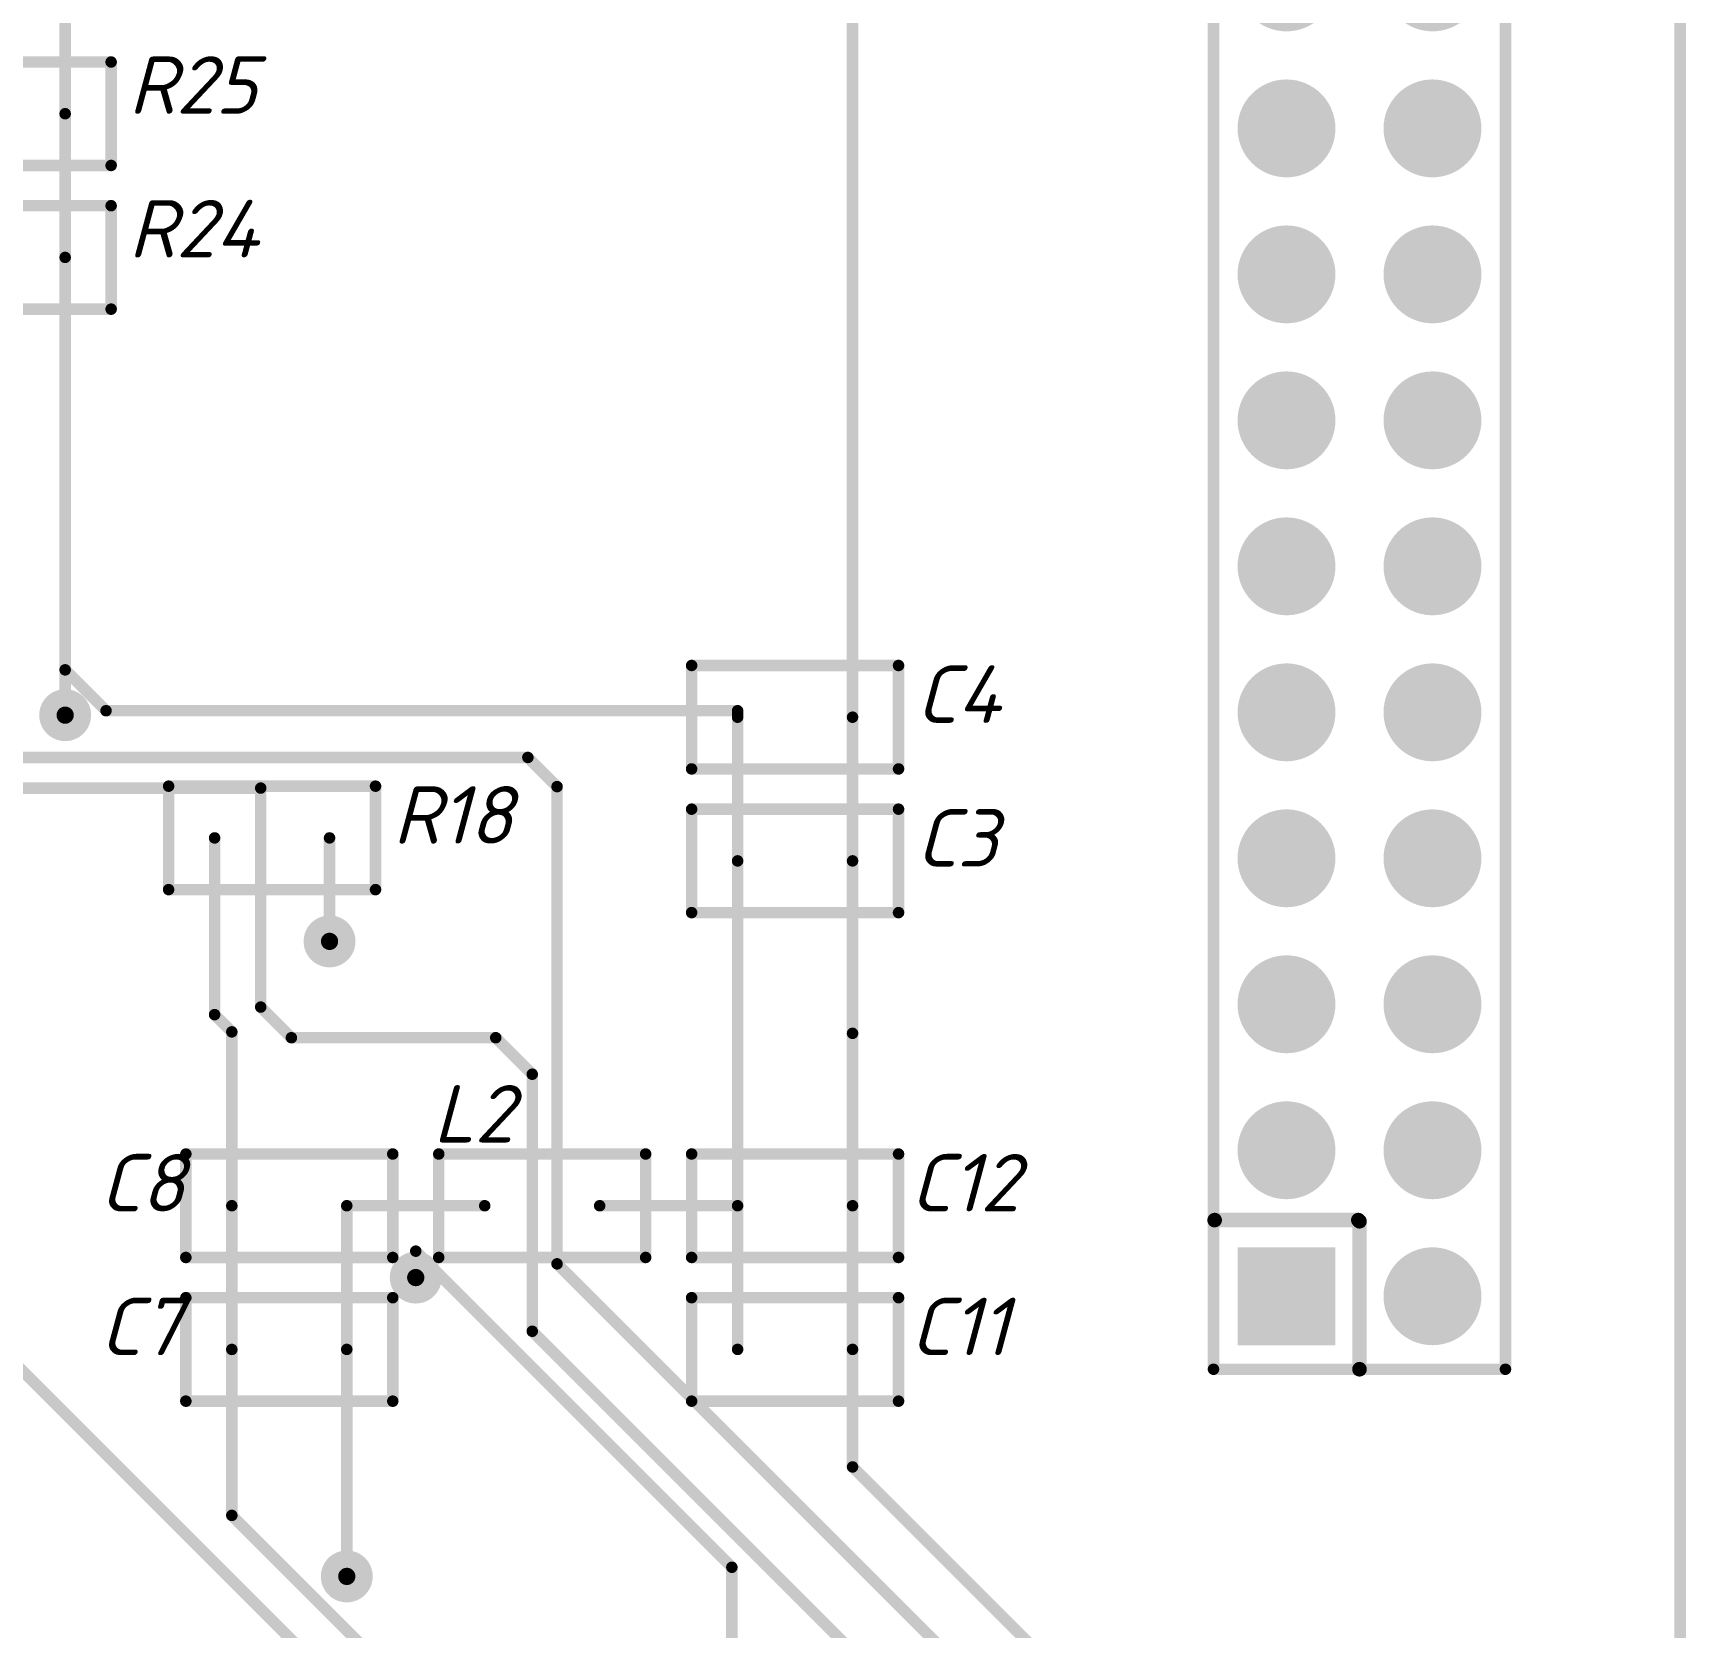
# Model space of a CAD drawing. Header units: millimetres. Extents: x -578 to 740, y 82 to 629.
# Drawn here: x 80.4 to 137.9, y 335.8 to 391.3 of the extents above; entities that cross this region are included whole.
import ezdxf

# ---------------------------------------------------------------- set-up
doc = ezdxf.new("R2010")
doc.units = ezdxf.units.MM
doc.header["$LTSCALE"] = 0.5
doc.layers.get('0').update_dxf_attribs({"lineweight": 60})
for name, color, linetype in [('BottomLayer', 5, 'Continuous'), ('BottomOverlay', 54, 'Continuous'), ('BottomSolder', 6, 'Continuous'), ('MultiLayer', 9, 'Continuous'), ('PadHoleLayer', 156, 'Continuous'), ('TopOverlay', 2, 'Continuous')]:
    doc.layers.add(name, color=color, linetype=linetype)
doc.styles.get("Standard").update_dxf_attribs({"font": 'isocpeui.ttf', "width": 0.9})

# ---------------------------------------------------------------- blocks, each defined once
blk = doc.blocks.new('CH0805R_20')
at = {"layer": 'TopOverlay', "color": 7, "const_width": 0.1999996}
for points in [[(-1.80001672, -0.89998296), (-1.80001672, 0.9000134399999999)], [(-1.80001672, 0.9000134399999999), (1.79997608, 0.9000134399999999)], [(1.79997608, -0.89998296), (1.79997608, 0.9000134399999999)], [(-1.80001672, -0.89998296), (1.79997608, -0.89998296)]]:
    blk.add_lwpolyline(points, dxfattribs=at)
at = {"layer": 'TopOverlay', "color": 7, "const_width": 0.0999998}
for points in [[(-1.85001662, 0.9000134399999999, 1), (-1.75001682, 0.9000134399999999, 1)], [(-1.85001662, 0.9000134399999999, 1), (-1.75001682, 0.9000134399999999, 1)], [(1.74997618, 0.9000134399999999, 1), (1.84997598, 0.9000134399999999, 1)], [(1.74997618, 0.9000134399999999, 1), (1.84997598, 0.9000134399999999, 1)], [(-1.85001662, -0.89998296, 1), (-1.75001682, -0.89998296, 1)], [(-1.85001662, -0.89998296, 1), (-1.75001682, -0.89998296, 1)], [(1.74997618, -0.89998296, 1), (1.84997598, -0.89998296, 1)], [(1.74997618, -0.89998296, 1), (1.84997598, -0.89998296, 1)]]:
    blk.add_lwpolyline(points, format="xyb", close=True, dxfattribs=at)
blk = doc.blocks.new('CH0805R_21')
at = {"layer": 'TopOverlay', "const_width": 0.1999996}
for points in [[(-1.80001672, -0.90000328), (-1.80001672, 0.89999312)], [(-1.80001672, 0.89999312), (1.79997608, 0.89999312)], [(1.79997608, -0.90000328), (1.79997608, 0.89999312)], [(-1.80001672, -0.90000328), (1.79997608, -0.90000328)]]:
    blk.add_lwpolyline(points, dxfattribs=at)
at = {"layer": 'TopOverlay', "const_width": 0.0999998}
for points in [[(-1.85001662, 0.89999312, 1), (-1.75001682, 0.89999312, 1)], [(-1.85001662, 0.89999312, 1), (-1.75001682, 0.89999312, 1)], [(1.74997618, 0.89999312, 1), (1.84997598, 0.89999312, 1)], [(1.74997618, 0.89999312, 1), (1.84997598, 0.89999312, 1)], [(-1.85001662, -0.90000328, 1), (-1.75001682, -0.90000328, 1)], [(-1.85001662, -0.90000328, 1), (-1.75001682, -0.90000328, 1)], [(1.74997618, -0.90000328, 1), (1.84997598, -0.90000328, 1)], [(1.74997618, -0.90000328, 1), (1.84997598, -0.90000328, 1)]]:
    blk.add_lwpolyline(points, format="xyb", close=True, dxfattribs=at)
blk = doc.blocks.new('CH0805R_27')
at = {"layer": 'TopOverlay', "const_width": 0.1999996}
for points in [[(-1.79997354, -0.90000836), (-1.79997354, 0.89998804)], [(-1.79997354, 0.89998804), (1.80001926, 0.89998804)], [(1.80001926, -0.90000836), (1.80001926, 0.89998804)], [(-1.79997354, -0.90000836), (1.80001926, -0.90000836)]]:
    blk.add_lwpolyline(points, dxfattribs=at)
at = {"layer": 'TopOverlay', "const_width": 0.0999998}
for points in [[(-1.84997344, 0.89998804, 1), (-1.74997364, 0.89998804, 1)], [(-1.84997344, 0.89998804, 1), (-1.74997364, 0.89998804, 1)], [(1.75001936, 0.89998804, 1), (1.85001916, 0.89998804, 1)], [(1.75001936, 0.89998804, 1), (1.85001916, 0.89998804, 1)], [(-1.84997344, -0.90000836, 1), (-1.74997364, -0.90000836, 1)], [(-1.84997344, -0.90000836, 1), (-1.74997364, -0.90000836, 1)], [(1.75001936, -0.90000836, 1), (1.85001916, -0.90000836, 1)], [(1.75001936, -0.90000836, 1), (1.85001916, -0.90000836, 1)]]:
    blk.add_lwpolyline(points, format="xyb", close=True, dxfattribs=at)
blk = doc.blocks.new('CH0805L_45')
at = {"layer": 'TopOverlay', "const_width": 0.1999996}
for points in [[(-1.7999837, 0.89999566), (-1.7999837, -0.90000074)], [(1.8000091, 0.89999566), (-1.7999837, 0.89999566)], [(1.8000091, 0.89999566), (1.8000091, -0.90000074)], [(1.8000091, -0.90000074), (-1.7999837, -0.90000074)]]:
    blk.add_lwpolyline(points, dxfattribs=at)
at = {"layer": 'TopOverlay', "const_width": 0.0999998}
for points in [[(-1.8499836, 0.89999566, 1), (-1.7499838, 0.89999566, 1)], [(-1.8499836, 0.89999566, 1), (-1.7499838, 0.89999566, 1)], [(1.7500092, 0.89999566, 1), (1.850009, 0.89999566, 1)], [(1.7500092, 0.89999566, 1), (1.850009, 0.89999566, 1)], [(-1.8499836, -0.90000074, 1), (-1.7499838, -0.90000074, 1)], [(-1.8499836, -0.90000074, 1), (-1.7499838, -0.90000074, 1)], [(1.7500092, -0.90000074, 1), (1.850009, -0.90000074, 1)], [(1.7500092, -0.90000074, 1), (1.850009, -0.90000074, 1)]]:
    blk.add_lwpolyline(points, format="xyb", close=True, dxfattribs=at)
blk = doc.blocks.new('CH0805C_67')
at = {"layer": 'TopOverlay', "const_width": 0.1999996}
for points in [[(-1.80001672, -0.89999312), (-1.80001672, 0.90000328)], [(-1.80001672, 0.90000328), (1.79997608, 0.90000328)], [(1.79997608, -0.89999312), (1.79997608, 0.90000328)], [(-1.80001672, -0.89999312), (1.79997608, -0.89999312)]]:
    blk.add_lwpolyline(points, dxfattribs=at)
at = {"layer": 'TopOverlay', "const_width": 0.0999998}
for points in [[(-1.85001662, 0.90000328, 1), (-1.75001682, 0.90000328, 1)], [(-1.85001662, 0.90000328, 1), (-1.75001682, 0.90000328, 1)], [(1.74997618, 0.90000328, 1), (1.84997598, 0.90000328, 1)], [(1.74997618, 0.90000328, 1), (1.84997598, 0.90000328, 1)], [(-1.85001662, -0.89999312, 1), (-1.75001682, -0.89999312, 1)], [(-1.85001662, -0.89999312, 1), (-1.75001682, -0.89999312, 1)], [(1.74997618, -0.89999312, 1), (1.84997598, -0.89999312, 1)], [(1.74997618, -0.89999312, 1), (1.84997598, -0.89999312, 1)]]:
    blk.add_lwpolyline(points, format="xyb", close=True, dxfattribs=at)
blk = doc.blocks.new('CH0805C_68')
at = {"layer": 'TopOverlay', "const_width": 0.1999996}
for points in [[(-1.80001672, -0.9000159799999999), (-1.80001672, 0.89998042)], [(-1.80001672, 0.89998042), (1.79997608, 0.89998042)], [(1.79997608, -0.9000159799999999), (1.79997608, 0.89998042)], [(-1.80001672, -0.9000159799999999), (1.79997608, -0.9000159799999999)]]:
    blk.add_lwpolyline(points, dxfattribs=at)
at = {"layer": 'TopOverlay', "const_width": 0.0999998}
for points in [[(-1.85001662, 0.89998042, 1), (-1.75001682, 0.89998042, 1)], [(-1.85001662, 0.89998042, 1), (-1.75001682, 0.89998042, 1)], [(1.74997618, 0.89998042, 1), (1.84997598, 0.89998042, 1)], [(1.74997618, 0.89998042, 1), (1.84997598, 0.89998042, 1)], [(-1.85001662, -0.9000159799999999, 1), (-1.75001682, -0.9000159799999999, 1)], [(-1.85001662, -0.9000159799999999, 1), (-1.75001682, -0.9000159799999999, 1)], [(1.74997618, -0.9000159799999999, 1), (1.84997598, -0.9000159799999999, 1)], [(1.74997618, -0.9000159799999999, 1), (1.84997598, -0.9000159799999999, 1)]]:
    blk.add_lwpolyline(points, format="xyb", close=True, dxfattribs=at)
blk = doc.blocks.new('CH0805C_69')
at = {"layer": 'TopOverlay', "const_width": 0.1999996}
for points in [[(-1.79999132, 0.89999566), (-1.79999132, -0.90000074)], [(1.80000148, 0.89999566), (-1.79999132, 0.89999566)], [(1.80000148, 0.89999566), (1.80000148, -0.90000074)], [(1.80000148, -0.90000074), (-1.79999132, -0.90000074)]]:
    blk.add_lwpolyline(points, dxfattribs=at)
at = {"layer": 'TopOverlay', "const_width": 0.0999998}
for points in [[(-1.84999122, 0.89999566, 1), (-1.74999142, 0.89999566, 1)], [(-1.84999122, 0.89999566, 1), (-1.74999142, 0.89999566, 1)], [(1.75000158, 0.89999566, 1), (1.85000138, 0.89999566, 1)], [(1.75000158, 0.89999566, 1), (1.85000138, 0.89999566, 1)], [(-1.84999122, -0.90000074, 1), (-1.74999142, -0.90000074, 1)], [(-1.84999122, -0.90000074, 1), (-1.74999142, -0.90000074, 1)], [(1.75000158, -0.90000074, 1), (1.85000138, -0.90000074, 1)], [(1.75000158, -0.90000074, 1), (1.85000138, -0.90000074, 1)]]:
    blk.add_lwpolyline(points, format="xyb", close=True, dxfattribs=at)
blk = doc.blocks.new('CH0805C_70')
at = {"layer": 'TopOverlay', "const_width": 0.1999996}
for points in [[(-1.79999132, 0.9000159799999999), (-1.79999132, -0.89998042)], [(1.80000148, 0.9000159799999999), (-1.79999132, 0.9000159799999999)], [(1.80000148, 0.9000159799999999), (1.80000148, -0.89998042)], [(1.80000148, -0.89998042), (-1.79999132, -0.89998042)]]:
    blk.add_lwpolyline(points, dxfattribs=at)
at = {"layer": 'TopOverlay', "const_width": 0.0999998}
for points in [[(-1.84999122, 0.9000159799999999, 1), (-1.74999142, 0.9000159799999999, 1)], [(-1.84999122, 0.9000159799999999, 1), (-1.74999142, 0.9000159799999999, 1)], [(1.75000158, 0.9000159799999999, 1), (1.85000138, 0.9000159799999999, 1)], [(1.75000158, 0.9000159799999999, 1), (1.85000138, 0.9000159799999999, 1)], [(-1.84999122, -0.89998042, 1), (-1.74999142, -0.89998042, 1)], [(-1.84999122, -0.89998042, 1), (-1.74999142, -0.89998042, 1)], [(1.75000158, -0.89998042, 1), (1.85000138, -0.89998042, 1)], [(1.75000158, -0.89998042, 1), (1.85000138, -0.89998042, 1)]]:
    blk.add_lwpolyline(points, format="xyb", close=True, dxfattribs=at)
blk = doc.blocks.new('CH0805C_73')
at = {"layer": 'TopOverlay', "const_width": 0.1999996}
for points in [[(-1.80001926, -0.8999855), (-1.80001926, 0.9000109)], [(-1.80001926, 0.9000109), (1.80002434, 0.9000109)], [(1.80002434, -0.8999855), (1.80002434, 0.9000109)], [(-1.80001926, -0.8999855), (1.80002434, -0.8999855)]]:
    blk.add_lwpolyline(points, dxfattribs=at)
at = {"layer": 'TopOverlay', "const_width": 0.0999998}
for points in [[(-1.85001916, 0.9000109, 1), (-1.75001936, 0.9000109, 1)], [(-1.85001916, 0.9000109, 1), (-1.75001936, 0.9000109, 1)], [(1.75002444, 0.9000109, 1), (1.85002424, 0.9000109, 1)], [(1.75002444, 0.9000109, 1), (1.85002424, 0.9000109, 1)], [(-1.85001916, -0.8999855, 1), (-1.75001936, -0.8999855, 1)], [(-1.85001916, -0.8999855, 1), (-1.75001936, -0.8999855, 1)], [(1.75002444, -0.8999855, 1), (1.85002424, -0.8999855, 1)], [(1.75002444, -0.8999855, 1), (1.85002424, -0.8999855, 1)]]:
    blk.add_lwpolyline(points, format="xyb", close=True, dxfattribs=at)
blk = doc.blocks.new('CH0805C_74')
at = {"layer": 'TopOverlay', "const_width": 0.1999996}
for points in [[(-1.80001926, -0.90000582), (-1.80001926, 0.89999058)], [(-1.80001926, 0.89999058), (1.80002434, 0.89999058)], [(1.80002434, -0.90000582), (1.80002434, 0.89999058)], [(-1.80001926, -0.90000582), (1.80002434, -0.90000582)]]:
    blk.add_lwpolyline(points, dxfattribs=at)
at = {"layer": 'TopOverlay', "const_width": 0.0999998}
for points in [[(-1.85001916, 0.89999058, 1), (-1.75001936, 0.89999058, 1)], [(-1.85001916, 0.89999058, 1), (-1.75001936, 0.89999058, 1)], [(1.75002444, 0.89999058, 1), (1.85002424, 0.89999058, 1)], [(1.75002444, 0.89999058, 1), (1.85002424, 0.89999058, 1)], [(-1.85001916, -0.90000582, 1), (-1.75001936, -0.90000582, 1)], [(-1.85001916, -0.90000582, 1), (-1.75001936, -0.90000582, 1)], [(1.75002444, -0.90000582, 1), (1.85002424, -0.90000582, 1)], [(1.75002444, -0.90000582, 1), (1.85002424, -0.90000582, 1)]]:
    blk.add_lwpolyline(points, format="xyb", close=True, dxfattribs=at)
blk = doc.blocks.new('C_________B_87')
at = {"layer": 'BottomLayer', "const_width": 0.7499985}
for points in [[(3.33502508, 19.57502562, 1), (4.08502612, 19.57502562, 1)], [(3.33502508, 17.03502562, 1), (4.08502612, 17.03502562, 1)], [(5.875025079999999, 17.03502562, 1), (6.625026119999999, 17.03502562, 1)], [(3.33502508, 14.49502562, 1), (4.08502612, 14.49502562, 1)], [(5.875025079999999, 14.49502562, 1), (6.625026119999999, 14.49502562, 1)], [(3.33502508, 11.95502562, 1), (4.08502612, 11.95502562, 1)], [(5.875025079999999, 11.95502562, 1), (6.625026119999999, 11.95502562, 1)], [(3.33502508, 9.41502562, 1), (4.08502612, 9.41502562, 1)], [(5.875025079999999, 9.41502562, 1), (6.625026119999999, 9.41502562, 1)], [(3.33502508, 6.87502562, 1), (4.08502612, 6.87502562, 1)], [(5.875025079999999, 6.87502562, 1), (6.625026119999999, 6.87502562, 1)], [(3.33502508, 4.33502562, 1), (4.08502612, 4.33502562, 1)], [(5.875025079999999, 4.33502562, 1), (6.625026119999999, 4.33502562, 1)], [(3.33502508, 1.79502562, 1), (4.08502612, 1.79502562, 1)], [(5.875025079999999, 1.79502562, 1), (6.625026119999999, 1.79502562, 1)], [(3.33502508, -0.7449743799999999, 1), (4.08502612, -0.7449743799999999, 1)], [(5.875025079999999, -0.7449743799999999, 1), (6.625026119999999, -0.7449743799999999, 1)], [(3.33502508, -3.28497438, 1), (4.08502612, -3.28497438, 1)], [(5.875025079999999, -3.28497438, 1), (6.625026119999999, -3.28497438, 1)], [(3.33502508, -5.82497438, 1), (4.08502612, -5.82497438, 1)], [(5.875025079999999, -5.82497438, 1), (6.625026119999999, -5.82497438, 1)], [(3.33502508, -8.36497438, 1), (4.08502612, -8.36497438, 1)], [(5.875025079999999, -8.36497438, 1), (6.625026119999999, -8.36497438, 1)], [(3.33502508, -10.90497438, 1), (4.08502612, -10.90497438, 1)], [(5.875025079999999, -10.90497438, 1), (6.625026119999999, -10.90497438, 1)], [(3.33502508, -13.44497438, 1), (4.08502612, -13.44497438, 1)], [(5.875025079999999, -13.44497438, 1), (6.625026119999999, -13.44497438, 1)], [(3.33502508, -15.98497438, 1), (4.08502612, -15.98497438, 1)], [(5.875025079999999, -15.98497438, 1), (6.625026119999999, -15.98497438, 1)], [(3.33502508, -18.52497438, 1), (4.08502612, -18.52497438, 1)], [(5.875025079999999, -18.52497438, 1), (6.625026119999999, -18.52497438, 1)], [(3.33502508, -21.06497438, 1), (4.08502612, -21.06497438, 1)], [(5.875025079999999, -21.06497438, 1), (6.625026119999999, -21.06497438, 1)]]:
    blk.add_lwpolyline(points, format="xyb", close=True, dxfattribs=at)
at = {"layer": 'BottomLayer'}
blk.add_solid([(5.5000271, 20.32502412), (5.5000271, 18.82502712), (7.000024099999999, 20.32502412), (7.000024099999999, 18.82502712)], dxfattribs=at)
at = {"layer": 'BottomOverlay'}
for points, const_width in [([(2.4400256, 20.84502562), (2.4400256, -22.33497438)], 0.1999996), ([(7.520025599999999, 20.84502562), (2.4400256, 20.84502562)], 0.1999996), ([(4.980025599999999, 20.84502562), (4.980025599999999, 18.26997362)], 0.254), ([(7.520025599999999, 20.84502562), (7.520025599999999, -22.33497438)], 0.1999996), ([(4.999989999999999, 18.25000922), (4.980025599999999, 18.26997362)], 0.254), ([(7.5000104, 18.25000922), (4.999989999999999, 18.25000922)], 0.254), ([(7.520025599999999, -22.33497438), (2.4400256, -22.33497438)], 0.1999996)]:
    blk.add_lwpolyline(points, dxfattribs=dict(at, const_width=const_width))
for points, const_width in [([(2.3900257, 20.84502562, 1), (2.4900255, 20.84502562, 1)], 0.0999998), ([(2.3900257, 20.84502562, 1), (2.4900255, 20.84502562, 1)], 0.0999998), ([(4.9165256, 20.84502562, 1), (5.0435256, 20.84502562, 1)], 0.127), ([(7.4700257, 20.84502562, 1), (7.5700255, 20.84502562, 1)], 0.0999998), ([(7.4700257, 20.84502562, 1), (7.5700255, 20.84502562, 1)], 0.0999998), ([(4.9165256, 18.26997362, 1), (5.0435256, 18.26997362, 1)], 0.127), ([(4.9165256, 18.26997362, 1), (5.0435256, 18.26997362, 1)], 0.127), ([(4.93649, 18.25000922, 1), (5.06349, 18.25000922, 1)], 0.127), ([(4.93649, 18.25000922, 1), (5.06349, 18.25000922, 1)], 0.127), ([(7.4365104, 18.25000922, 1), (7.563510399999999, 18.25000922, 1)], 0.127), ([(2.3900257, -22.33497438, 1), (2.4900255, -22.33497438, 1)], 0.0999998), ([(2.3900257, -22.33497438, 1), (2.4900255, -22.33497438, 1)], 0.0999998), ([(7.4700257, -22.33497438, 1), (7.5700255, -22.33497438, 1)], 0.0999998), ([(7.4700257, -22.33497438, 1), (7.5700255, -22.33497438, 1)], 0.0999998)]:
    blk.add_lwpolyline(points, format="xyb", close=True, dxfattribs=dict(at, const_width=const_width))
at = {"layer": 'BottomSolder', "const_width": 0.8515984999999999}
for points in [[(3.28422508, 19.57502562, 1), (4.13582612, 19.57502562, 1)], [(3.28422508, 17.03502562, 1), (4.13582612, 17.03502562, 1)], [(5.82422508, 17.03502562, 1), (6.67582612, 17.03502562, 1)], [(3.28422508, 14.49502562, 1), (4.13582612, 14.49502562, 1)], [(5.82422508, 14.49502562, 1), (6.67582612, 14.49502562, 1)], [(3.28422508, 11.95502562, 1), (4.13582612, 11.95502562, 1)], [(5.82422508, 11.95502562, 1), (6.67582612, 11.95502562, 1)], [(3.28422508, 9.41502562, 1), (4.13582612, 9.41502562, 1)], [(5.82422508, 9.41502562, 1), (6.67582612, 9.41502562, 1)], [(3.28422508, 6.87502562, 1), (4.13582612, 6.87502562, 1)], [(5.82422508, 6.87502562, 1), (6.67582612, 6.87502562, 1)], [(3.28422508, 4.33502562, 1), (4.13582612, 4.33502562, 1)], [(5.82422508, 4.33502562, 1), (6.67582612, 4.33502562, 1)], [(3.28422508, 1.79502562, 1), (4.13582612, 1.79502562, 1)], [(5.82422508, 1.79502562, 1), (6.67582612, 1.79502562, 1)], [(3.28422508, -0.7449743799999999, 1), (4.13582612, -0.7449743799999999, 1)], [(5.82422508, -0.7449743799999999, 1), (6.67582612, -0.7449743799999999, 1)], [(3.28422508, -3.28497438, 1), (4.13582612, -3.28497438, 1)], [(5.82422508, -3.28497438, 1), (6.67582612, -3.28497438, 1)], [(3.28422508, -5.82497438, 1), (4.13582612, -5.82497438, 1)], [(5.82422508, -5.82497438, 1), (6.67582612, -5.82497438, 1)], [(3.28422508, -8.36497438, 1), (4.13582612, -8.36497438, 1)], [(5.82422508, -8.36497438, 1), (6.67582612, -8.36497438, 1)], [(3.28422508, -10.90497438, 1), (4.13582612, -10.90497438, 1)], [(5.82422508, -10.90497438, 1), (6.67582612, -10.90497438, 1)], [(3.28422508, -13.44497438, 1), (4.13582612, -13.44497438, 1)], [(5.82422508, -13.44497438, 1), (6.67582612, -13.44497438, 1)], [(3.28422508, -15.98497438, 1), (4.13582612, -15.98497438, 1)], [(5.82422508, -15.98497438, 1), (6.67582612, -15.98497438, 1)], [(3.28422508, -18.52497438, 1), (4.13582612, -18.52497438, 1)], [(5.82422508, -18.52497438, 1), (6.67582612, -18.52497438, 1)], [(3.28422508, -21.06497438, 1), (4.13582612, -21.06497438, 1)], [(5.82422508, -21.06497438, 1), (6.67582612, -21.06497438, 1)]]:
    blk.add_lwpolyline(points, format="xyb", close=True, dxfattribs=at)
at = {"layer": 'BottomSolder'}
blk.add_solid([(5.398427099999999, 20.42662412), (5.398427099999999, 18.72342712), (7.1016241, 20.42662412), (7.1016241, 18.72342712)], dxfattribs=at)
at = {"layer": 'MultiLayer', "const_width": 0.7499985}
for points in [[(3.33502508, 19.57502562, 1), (4.08502612, 19.57502562, 1)], [(3.33502508, 17.03502562, 1), (4.08502612, 17.03502562, 1)], [(5.875025079999999, 17.03502562, 1), (6.625026119999999, 17.03502562, 1)], [(3.33502508, 14.49502562, 1), (4.08502612, 14.49502562, 1)], [(5.875025079999999, 14.49502562, 1), (6.625026119999999, 14.49502562, 1)], [(3.33502508, 11.95502562, 1), (4.08502612, 11.95502562, 1)], [(5.875025079999999, 11.95502562, 1), (6.625026119999999, 11.95502562, 1)], [(3.33502508, 9.41502562, 1), (4.08502612, 9.41502562, 1)], [(5.875025079999999, 9.41502562, 1), (6.625026119999999, 9.41502562, 1)], [(3.33502508, 6.87502562, 1), (4.08502612, 6.87502562, 1)], [(5.875025079999999, 6.87502562, 1), (6.625026119999999, 6.87502562, 1)], [(3.33502508, 4.33502562, 1), (4.08502612, 4.33502562, 1)], [(5.875025079999999, 4.33502562, 1), (6.625026119999999, 4.33502562, 1)], [(3.33502508, 1.79502562, 1), (4.08502612, 1.79502562, 1)], [(5.875025079999999, 1.79502562, 1), (6.625026119999999, 1.79502562, 1)], [(3.33502508, -0.7449743799999999, 1), (4.08502612, -0.7449743799999999, 1)], [(5.875025079999999, -0.7449743799999999, 1), (6.625026119999999, -0.7449743799999999, 1)], [(3.33502508, -3.28497438, 1), (4.08502612, -3.28497438, 1)], [(5.875025079999999, -3.28497438, 1), (6.625026119999999, -3.28497438, 1)], [(3.33502508, -5.82497438, 1), (4.08502612, -5.82497438, 1)], [(5.875025079999999, -5.82497438, 1), (6.625026119999999, -5.82497438, 1)], [(3.33502508, -8.36497438, 1), (4.08502612, -8.36497438, 1)], [(5.875025079999999, -8.36497438, 1), (6.625026119999999, -8.36497438, 1)], [(3.33502508, -10.90497438, 1), (4.08502612, -10.90497438, 1)], [(5.875025079999999, -10.90497438, 1), (6.625026119999999, -10.90497438, 1)], [(3.33502508, -13.44497438, 1), (4.08502612, -13.44497438, 1)], [(5.875025079999999, -13.44497438, 1), (6.625026119999999, -13.44497438, 1)], [(3.33502508, -15.98497438, 1), (4.08502612, -15.98497438, 1)], [(5.875025079999999, -15.98497438, 1), (6.625026119999999, -15.98497438, 1)], [(3.33502508, -18.52497438, 1), (4.08502612, -18.52497438, 1)], [(5.875025079999999, -18.52497438, 1), (6.625026119999999, -18.52497438, 1)], [(3.33502508, -21.06497438, 1), (4.08502612, -21.06497438, 1)], [(5.875025079999999, -21.06497438, 1), (6.625026119999999, -21.06497438, 1)]]:
    blk.add_lwpolyline(points, format="xyb", close=True, dxfattribs=at)
at = {"layer": 'MultiLayer'}
blk.add_solid([(5.5000271, 20.32502412), (5.5000271, 18.82502712), (7.000024099999999, 20.32502412), (7.000024099999999, 18.82502712)], dxfattribs=at)
at = {"layer": 'PadHoleLayer', "const_width": 0.4499991}
for points in [[(3.48502478, 19.57502562, 1), (3.93502642, 19.57502562, 1)], [(6.02502478, 19.57502562, 1), (6.47502642, 19.57502562, 1)], [(3.48502478, 17.03502562, 1), (3.93502642, 17.03502562, 1)], [(6.02502478, 17.03502562, 1), (6.47502642, 17.03502562, 1)], [(3.48502478, 14.49502562, 1), (3.93502642, 14.49502562, 1)], [(6.02502478, 14.49502562, 1), (6.47502642, 14.49502562, 1)], [(3.48502478, 11.95502562, 1), (3.93502642, 11.95502562, 1)], [(6.02502478, 11.95502562, 1), (6.47502642, 11.95502562, 1)], [(3.48502478, 9.41502562, 1), (3.93502642, 9.41502562, 1)], [(6.02502478, 9.41502562, 1), (6.47502642, 9.41502562, 1)], [(3.48502478, 6.87502562, 1), (3.93502642, 6.87502562, 1)], [(6.02502478, 6.87502562, 1), (6.47502642, 6.87502562, 1)], [(3.48502478, 4.33502562, 1), (3.93502642, 4.33502562, 1)], [(6.02502478, 4.33502562, 1), (6.47502642, 4.33502562, 1)], [(3.48502478, 1.79502562, 1), (3.93502642, 1.79502562, 1)], [(6.02502478, 1.79502562, 1), (6.47502642, 1.79502562, 1)], [(3.48502478, -0.7449743799999999, 1), (3.93502642, -0.7449743799999999, 1)], [(6.02502478, -0.7449743799999999, 1), (6.47502642, -0.7449743799999999, 1)], [(3.48502478, -3.28497438, 1), (3.93502642, -3.28497438, 1)], [(6.02502478, -3.28497438, 1), (6.47502642, -3.28497438, 1)], [(3.48502478, -5.82497438, 1), (3.93502642, -5.82497438, 1)], [(6.02502478, -5.82497438, 1), (6.47502642, -5.82497438, 1)], [(3.48502478, -8.36497438, 1), (3.93502642, -8.36497438, 1)], [(6.02502478, -8.36497438, 1), (6.47502642, -8.36497438, 1)], [(3.48502478, -10.90497438, 1), (3.93502642, -10.90497438, 1)], [(6.02502478, -10.90497438, 1), (6.47502642, -10.90497438, 1)], [(3.48502478, -13.44497438, 1), (3.93502642, -13.44497438, 1)], [(6.02502478, -13.44497438, 1), (6.47502642, -13.44497438, 1)], [(3.48502478, -15.98497438, 1), (3.93502642, -15.98497438, 1)], [(6.02502478, -15.98497438, 1), (6.47502642, -15.98497438, 1)], [(3.48502478, -18.52497438, 1), (3.93502642, -18.52497438, 1)], [(6.02502478, -18.52497438, 1), (6.47502642, -18.52497438, 1)], [(3.48502478, -21.06497438, 1), (3.93502642, -21.06497438, 1)], [(6.02502478, -21.06497438, 1), (6.47502642, -21.06497438, 1)]]:
    blk.add_lwpolyline(points, format="xyb", close=True, dxfattribs=at)

msp = doc.modelspace()

# ---------------------------------------------------------------- linework, layer by layer
at = {"const_width": 0.3999992}
for points in [[(137.7116171045586, 302.499427787962), (137.7116171045586, 462.499412587962)], [(108.9116747045585, 367.499348587962), (108.9116747045585, 399.962174187962)], [(81.51157710455857, 388.499357387962), (81.51157710455857, 392.921802187962)], [(81.51157710455857, 383.499418187962), (81.51157710455857, 388.499357387962)], [(81.51157710455857, 369.147402187962), (81.51157710455857, 383.499418187962)], [(81.51157710455857, 367.570671787962), (81.51157710455857, 369.147402187962)], [(81.51157710455857, 369.147402187962), (82.93397710455855, 367.725002187962)], [(82.93397710455855, 367.725002187962), (104.9115811045585, 367.725002187962)], [(104.9115811045585, 367.499348587962), (104.9115811045585, 367.725002187962)], [(104.9115811045585, 362.499409387962), (104.9115811045585, 367.499348587962)], [(108.9116747045585, 362.499409387962), (108.9116747045585, 367.499348587962)], [(79.27444670455856, 366.099402187962), (97.61324670455855, 366.099402187962)], [(97.61324670455855, 366.099402187962), (98.62924670455857, 365.083402187962)], [(78.86804670455854, 365.032602187962), (88.31684670455854, 365.032602187962)], [(88.31684670455854, 357.412602187962), (88.31684670455854, 365.032602187962)], [(98.62924670455857, 348.476983787962), (98.62924670455857, 365.083402187962)], [(86.71166830455854, 357.148950187962), (86.71166830455854, 363.299407787962)], [(90.71166030455856, 359.698602187962), (90.71166030455856, 363.299407787962)], [(104.9115811045585, 350.499331787962), (104.9115811045585, 362.499409387962)], [(108.9116747045585, 356.498303787962), (108.9116747045585, 362.499409387962)], [(65.28239950455855, 359.495402187962), (95.71159950455854, 329.066202187962)], [(86.71166830455854, 357.148950187962), (87.31161630455858, 356.549002187962)], [(88.31684670455854, 357.412602187962), (89.38364670455854, 356.345802187962)], [(87.31161630455858, 350.499331787962), (87.31161630455858, 356.549002187962)], [(108.9115731045586, 356.498202187962), (108.9116747045585, 356.498303787962)], [(108.9115731045586, 350.499331787962), (108.9115731045586, 356.498202187962)], [(89.38364670455854, 356.345802187962), (96.49564670455857, 356.345802187962)], [(96.49564670455857, 356.345802187962), (97.76564670455855, 355.075802187962)], [(97.76564670455855, 346.131750987962), (97.76564670455855, 355.075802187962)], [(87.31161630455858, 345.499392587962), (87.31161630455858, 350.499331787962)], [(91.31160830455855, 345.499392587962), (91.31160830455855, 350.499331787962)], [(91.31160830455855, 350.499331787962), (96.11159870455856, 350.499331787962)], [(100.1115907045586, 350.499331787962), (104.9115811045585, 350.499331787962)], [(104.9115811045585, 345.499392587962), (104.9115811045585, 350.499331787962)], [(108.9115731045586, 345.499392587962), (108.9115731045586, 350.499331787962)], [(93.71161874455856, 347.999377427962), (93.71161874455856, 348.919030147962)], [(93.71161874455856, 348.919030147962), (104.7116323045586, 337.919016587962)], [(98.62924670455857, 348.476983787962), (132.1116283045586, 314.994602187962)], [(97.76564670455855, 346.131750987962), (123.1115955045586, 320.785802187962)], [(87.31161630455858, 339.723432587962), (87.31161630455858, 345.499392587962)], [(91.31160830455855, 337.600602187962), (91.31160830455855, 345.499392587962)], [(108.9115731045586, 341.410602187962), (108.9115731045586, 345.499392587962)], [(108.9115731045586, 341.410602187962), (133.5796467045586, 316.742528587962)], [(87.31161630455858, 339.723432587962), (97.20684670455859, 329.828202187962)], [(104.7116323045586, 312.499407787962), (104.7116323045586, 337.919016587962)]]:
    msp.add_lwpolyline(points, dxfattribs=at)
for points, const_width in [([(81.41157730455853, 388.499357387962, 1), (81.61157690455855, 388.499357387962, 1)], 0.1999996), ([(81.41157730455853, 388.499357387962, 1), (81.61157690455855, 388.499357387962, 1)], 0.1999996), ([(81.41157730455853, 383.499418187962, 1), (81.61157690455855, 383.499418187962, 1)], 0.1999996), ([(81.41157730455853, 383.499418187962, 1), (81.61157690455855, 383.499418187962, 1)], 0.1999996), ([(81.41157730455853, 369.147402187962, 1), (81.61157690455855, 369.147402187962, 1)], 0.1999996), ([(81.41157730455853, 369.147402187962, 1), (81.61157690455855, 369.147402187962, 1)], 0.1999996), ([(81.41157730455853, 369.147402187962, 1), (81.61157690455855, 369.147402187962, 1)], 0.1999996), ([(81.05997526455855, 367.570671787962, 1), (81.96317894455854, 367.570671787962, 1)], 0.9031986), ([(81.16157526455856, 367.570671787962, 1), (81.86157894455857, 367.570671787962, 1)], 0.6999985999999999), ([(81.36157994455857, 367.570671787962, 1), (81.66157426455857, 367.570671787962, 1)], 0.2999994), ([(81.41157730455853, 367.570671787962, 1), (81.61157690455855, 367.570671787962, 1)], 0.1999996), ([(82.83397730455857, 367.725002187962, 1), (83.03397690455859, 367.725002187962, 1)], 0.1999996), ([(82.83397730455857, 367.725002187962, 1), (83.03397690455859, 367.725002187962, 1)], 0.1999996), ([(104.8115813045586, 367.725002187962, 1), (105.0115809045586, 367.725002187962, 1)], 0.1999996), ([(104.8115813045586, 367.725002187962, 1), (105.0115809045586, 367.725002187962, 1)], 0.1999996), ([(104.8115813045586, 367.499348587962, 1), (105.0115809045586, 367.499348587962, 1)], 0.1999996), ([(104.8115813045586, 367.499348587962, 1), (105.0115809045586, 367.499348587962, 1)], 0.1999996), ([(108.8116749045586, 367.499348587962, 1), (109.0116745045586, 367.499348587962, 1)], 0.1999996), ([(108.8116749045586, 367.499348587962, 1), (109.0116745045586, 367.499348587962, 1)], 0.1999996), ([(97.51324690455857, 366.099402187962, 1), (97.71324650455858, 366.099402187962, 1)], 0.1999996), ([(97.51324690455857, 366.099402187962, 1), (97.71324650455858, 366.099402187962, 1)], 0.1999996), ([(88.21684690455857, 365.032602187962, 1), (88.41684650455858, 365.032602187962, 1)], 0.1999996), ([(88.21684690455857, 365.032602187962, 1), (88.41684650455858, 365.032602187962, 1)], 0.1999996), ([(98.52924690455853, 365.083402187962, 1), (98.72924650455855, 365.083402187962, 1)], 0.1999996), ([(98.52924690455853, 365.083402187962, 1), (98.72924650455855, 365.083402187962, 1)], 0.1999996), ([(86.61166850455857, 363.299407787962, 1), (86.81166810455858, 363.299407787962, 1)], 0.1999996), ([(90.61166050455859, 363.299407787962, 1), (90.81166010455854, 363.299407787962, 1)], 0.1999996), ([(104.8115813045586, 362.499409387962, 1), (105.0115809045586, 362.499409387962, 1)], 0.1999996), ([(104.8115813045586, 362.499409387962, 1), (105.0115809045586, 362.499409387962, 1)], 0.1999996), ([(108.8116749045586, 362.499409387962, 1), (109.0116745045586, 362.499409387962, 1)], 0.1999996), ([(108.8116749045586, 362.499409387962, 1), (109.0116745045586, 362.499409387962, 1)], 0.1999996), ([(90.26005846455854, 359.698602187962, 1), (91.16326214455853, 359.698602187962, 1)], 0.9031986), ([(90.36165846455856, 359.698602187962, 1), (91.06166214455857, 359.698602187962, 1)], 0.6999985999999999), ([(90.56166314455857, 359.698602187962, 1), (90.86165746455856, 359.698602187962, 1)], 0.2999994), ([(90.61166050455859, 359.698602187962, 1), (90.81166010455854, 359.698602187962, 1)], 0.1999996), ([(86.61166850455857, 357.148950187962, 1), (86.81166810455858, 357.148950187962, 1)], 0.1999996), ([(86.61166850455857, 357.148950187962, 1), (86.81166810455858, 357.148950187962, 1)], 0.1999996), ([(88.21684690455857, 357.412602187962, 1), (88.41684650455858, 357.412602187962, 1)], 0.1999996), ([(88.21684690455857, 357.412602187962, 1), (88.41684650455858, 357.412602187962, 1)], 0.1999996), ([(87.21161650455855, 356.549002187962, 1), (87.41161610455856, 356.549002187962, 1)], 0.1999996), ([(87.21161650455855, 356.549002187962, 1), (87.41161610455856, 356.549002187962, 1)], 0.1999996), ([(108.8115733045586, 356.498202187962, 1), (109.0115729045585, 356.498202187962, 1)], 0.1999996), ([(108.8115733045586, 356.498202187962, 1), (109.0115729045585, 356.498202187962, 1)], 0.1999996), ([(108.8116749045586, 356.498303787962, 1), (109.0116745045586, 356.498303787962, 1)], 0.1999996), ([(108.8116749045586, 356.498303787962, 1), (109.0116745045586, 356.498303787962, 1)], 0.1999996), ([(89.28364690455857, 356.345802187962, 1), (89.48364650455858, 356.345802187962, 1)], 0.1999996), ([(89.28364690455857, 356.345802187962, 1), (89.48364650455858, 356.345802187962, 1)], 0.1999996), ([(96.39564690455853, 356.345802187962, 1), (96.59564650455854, 356.345802187962, 1)], 0.1999996), ([(96.39564690455853, 356.345802187962, 1), (96.59564650455854, 356.345802187962, 1)], 0.1999996), ([(97.66564690455857, 355.075802187962, 1), (97.86564650455858, 355.075802187962, 1)], 0.1999996), ([(97.66564690455857, 355.075802187962, 1), (97.86564650455858, 355.075802187962, 1)], 0.1999996), ([(87.21161650455855, 350.499331787962, 1), (87.41161610455856, 350.499331787962, 1)], 0.1999996), ([(87.21161650455855, 350.499331787962, 1), (87.41161610455856, 350.499331787962, 1)], 0.1999996), ([(91.21160850455857, 350.499331787962, 1), (91.41160810455858, 350.499331787962, 1)], 0.1999996), ([(91.21160850455857, 350.499331787962, 1), (91.41160810455858, 350.499331787962, 1)], 0.1999996), ([(96.01159890455858, 350.499331787962, 1), (96.21159850455854, 350.499331787962, 1)], 0.1999996), ([(100.0115909045585, 350.499331787962, 1), (100.2115905045586, 350.499331787962, 1)], 0.1999996), ([(104.8115813045586, 350.499331787962, 1), (105.0115809045586, 350.499331787962, 1)], 0.1999996), ([(104.8115813045586, 350.499331787962, 1), (105.0115809045586, 350.499331787962, 1)], 0.1999996), ([(104.8115813045586, 350.499331787962, 1), (105.0115809045586, 350.499331787962, 1)], 0.1999996), ([(108.8115733045586, 350.499331787962, 1), (109.0115729045585, 350.499331787962, 1)], 0.1999996), ([(108.8115733045586, 350.499331787962, 1), (109.0115729045585, 350.499331787962, 1)], 0.1999996), ([(93.26001690455854, 347.999377427962, 1), (94.16322058455853, 347.999377427962, 1)], 0.9031986), ([(93.36161690455856, 347.999377427962, 1), (94.06162058455857, 347.999377427962, 1)], 0.6999985999999999), ([(93.61161894455859, 348.919030147962, 1), (93.81161854455854, 348.919030147962, 1)], 0.1999996), ([(93.61161894455859, 348.919030147962, 1), (93.81161854455854, 348.919030147962, 1)], 0.1999996), ([(98.52924690455853, 348.476983787962, 1), (98.72924650455855, 348.476983787962, 1)], 0.1999996), ([(98.52924690455853, 348.476983787962, 1), (98.72924650455855, 348.476983787962, 1)], 0.1999996), ([(93.56162158455857, 347.999377427962, 1), (93.86161590455856, 347.999377427962, 1)], 0.2999994), ([(93.61161894455859, 347.999377427962, 1), (93.81161854455854, 347.999377427962, 1)], 0.1999996), ([(97.66564690455857, 346.131750987962, 1), (97.86564650455858, 346.131750987962, 1)], 0.1999996), ([(97.66564690455857, 346.131750987962, 1), (97.86564650455858, 346.131750987962, 1)], 0.1999996), ([(87.21161650455855, 345.499392587962, 1), (87.41161610455856, 345.499392587962, 1)], 0.1999996), ([(87.21161650455855, 345.499392587962, 1), (87.41161610455856, 345.499392587962, 1)], 0.1999996), ([(91.21160850455857, 345.499392587962, 1), (91.41160810455858, 345.499392587962, 1)], 0.1999996), ([(91.21160850455857, 345.499392587962, 1), (91.41160810455858, 345.499392587962, 1)], 0.1999996), ([(104.8115813045586, 345.499392587962, 1), (105.0115809045586, 345.499392587962, 1)], 0.1999996), ([(108.8115733045586, 345.499392587962, 1), (109.0115729045585, 345.499392587962, 1)], 0.1999996), ([(108.8115733045586, 345.499392587962, 1), (109.0115729045585, 345.499392587962, 1)], 0.1999996), ([(108.8115733045586, 341.410602187962, 1), (109.0115729045585, 341.410602187962, 1)], 0.1999996), ([(108.8115733045586, 341.410602187962, 1), (109.0115729045585, 341.410602187962, 1)], 0.1999996), ([(87.21161650455855, 339.723432587962, 1), (87.41161610455856, 339.723432587962, 1)], 0.1999996), ([(87.21161650455855, 339.723432587962, 1), (87.41161610455856, 339.723432587962, 1)], 0.1999996), ([(90.86000646455858, 337.600602187962, 1), (91.76321014455857, 337.600602187962, 1)], 0.9031986), ([(90.96160646455854, 337.600602187962, 1), (91.66161014455855, 337.600602187962, 1)], 0.6999985999999999), ([(91.16161114455855, 337.600602187962, 1), (91.46160546455855, 337.600602187962, 1)], 0.2999994), ([(91.21160850455857, 337.600602187962, 1), (91.41160810455858, 337.600602187962, 1)], 0.1999996), ([(104.6116325045585, 337.919016587962, 1), (104.8116321045586, 337.919016587962, 1)], 0.1999996), ([(104.6116325045585, 337.919016587962, 1), (104.8116321045586, 337.919016587962, 1)], 0.1999996)]:
    msp.add_lwpolyline(points, format="xyb", close=True, dxfattribs=dict(const_width=const_width))

# ---------------------------------------------------------------- block references
at = {"xscale": 2, "yscale": 2, "zscale": 2, "rotation": 180}
for name, p in [('C_________B_87', (136.5116195045586, 386.499376627962)), ('CH0805C_69', (89.31162246455858, 350.499377507962)), ('CH0805L_45', (98.11162010455854, 350.499377507962)), ('CH0805C_70', (89.31162246455858, 345.499377347962))]:
    msp.add_blockref(name, p, dxfattribs=at)
at = {"xscale": 2, "yscale": 2, "zscale": 2}
for name, p in [('CH0805R_20', (79.51162174455857, 388.499377707962)), ('CH0805R_21', (79.51162174455857, 383.499377547962)), ('CH0805C_73', (106.9116228245585, 367.499373987962)), ('CH0805R_27', (88.71161858455855, 363.299377307962)), ('CH0805C_74', (106.9116228245585, 362.499373827962)), ('CH0805C_67', (106.9116177445586, 350.499372427962)), ('CH0805C_68', (106.9116177445586, 345.499377347962))]:
    msp.add_blockref(name, p, dxfattribs=at)

# ---------------------------------------------------------------- texts
for s, p in [('R25', (83.71161842455854, 388.499377707962)), ('R24', (83.71161842455854, 383.499377547962)), ('C4', (111.1116195045586, 367.299379467962)), ('R18', (92.91162034455857, 363.099377707962)), ('C3', (111.1116195045586, 362.299379307962)), ('L2', (94.31162262455854, 352.699378187962)), ('C8', (82.71162042455853, 350.299377907962)), ('C12', (110.9116199045586, 350.299377907962)), ('C7', (82.71162042455853, 345.299377747962)), ('C11', (110.9116199045586, 345.299377747962))]:
    msp.add_text(s, height=2).set_placement(p)

doc.saveas('drawing.dxf')
